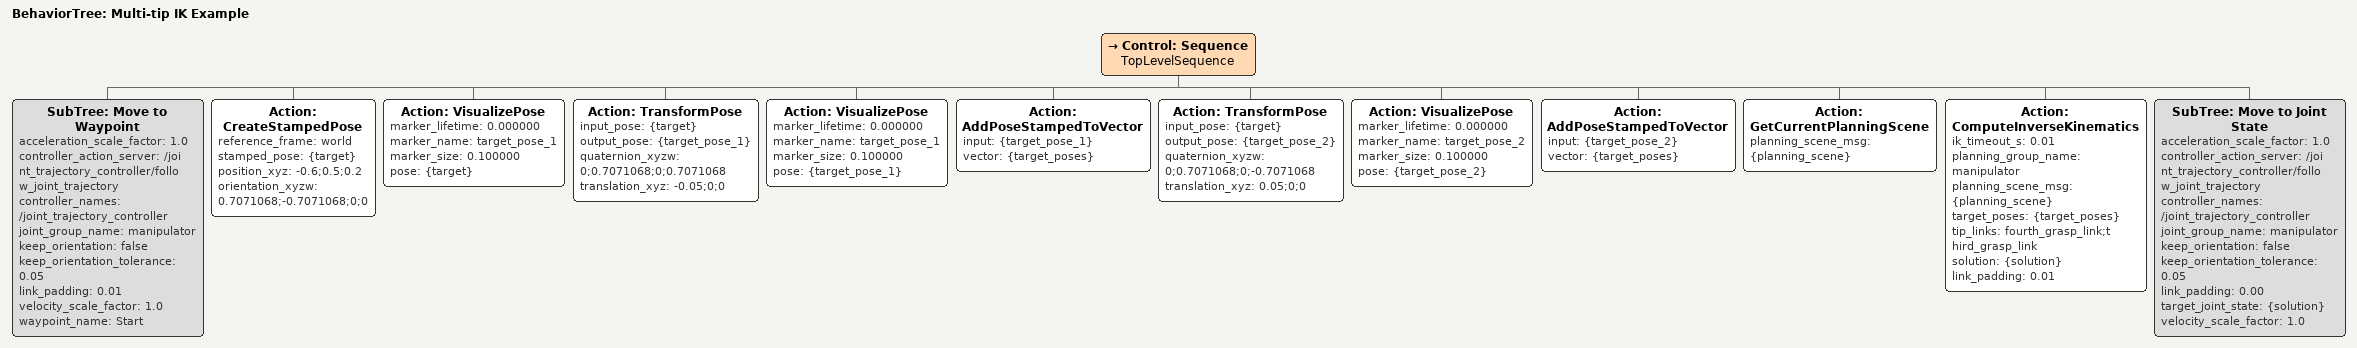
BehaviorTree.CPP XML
<?xml version="1.0" encoding="UTF-8" ?>
<root BTCPP_format="4" main_tree_to_execute="Multi-tip IK Example">
  <BehaviorTree ID="Multi-tip IK Example" _description="">
    <Control ID="Sequence" name="TopLevelSequence">
      <SubTree
        ID="Move to Waypoint"
        acceleration_scale_factor="1.0"
        controller_action_server="/joint_trajectory_controller/follow_joint_trajectory"
        controller_names="/joint_trajectory_controller"
        joint_group_name="manipulator"
        keep_orientation="false"
        keep_orientation_tolerance="0.05"
        link_padding="0.01"
        velocity_scale_factor="1.0"
        waypoint_name="Start"
      />
      <!--Create the target poses into a vector-->
      <Action
        ID="CreateStampedPose"
        reference_frame="world"
        stamped_pose="{target}"
        position_xyz="-0.6;0.5;0.2"
        orientation_xyzw="0.7071068;-0.7071068;0;0"
      />
      <Action
        ID="VisualizePose"
        marker_lifetime="0.000000"
        marker_name="target_pose_1"
        marker_size="0.100000"
        pose="{target}"
      />
      <Action
        ID="TransformPose"
        input_pose="{target}"
        output_pose="{target_pose_1}"
        quaternion_xyzw="0;0.7071068;0;0.7071068"
        translation_xyz="-0.05;0;0"
      />
      <Action
        ID="VisualizePose"
        marker_lifetime="0.000000"
        marker_name="target_pose_1"
        marker_size="0.100000"
        pose="{target_pose_1}"
      />
      <Action
        ID="AddPoseStampedToVector"
        input="{target_pose_1}"
        vector="{target_poses}"
      />
      <Action
        ID="TransformPose"
        input_pose="{target}"
        output_pose="{target_pose_2}"
        quaternion_xyzw="0;0.7071068;0;-0.7071068"
        translation_xyz="0.05;0;0"
      />
      <Action
        ID="VisualizePose"
        marker_lifetime="0.000000"
        marker_name="target_pose_2"
        marker_size="0.100000"
        pose="{target_pose_2}"
      />
      <Action
        ID="AddPoseStampedToVector"
        input="{target_pose_2}"
        vector="{target_poses}"
      />
      <!--Compute IK simultaneously for two tips-->
      <Action
        ID="GetCurrentPlanningScene"
        planning_scene_msg="{planning_scene}"
      />
      <Action
        ID="ComputeInverseKinematics"
        ik_timeout_s="0.01"
        planning_group_name="manipulator"
        planning_scene_msg="{planning_scene}"
        target_poses="{target_poses}"
        tip_links="fourth_grasp_link;third_grasp_link"
        solution="{solution}"
        link_padding="0.01"
      />
      <!--Move to the computed solution-->
      <SubTree
        ID="Move to Joint State"
        acceleration_scale_factor="1.0"
        controller_action_server="/joint_trajectory_controller/follow_joint_trajectory"
        controller_names="/joint_trajectory_controller"
        joint_group_name="manipulator"
        keep_orientation="false"
        keep_orientation_tolerance="0.05"
        link_padding="0.00"
        target_joint_state="{solution}"
        velocity_scale_factor="1.0"
      />
    </Control>
  </BehaviorTree>
</root>
